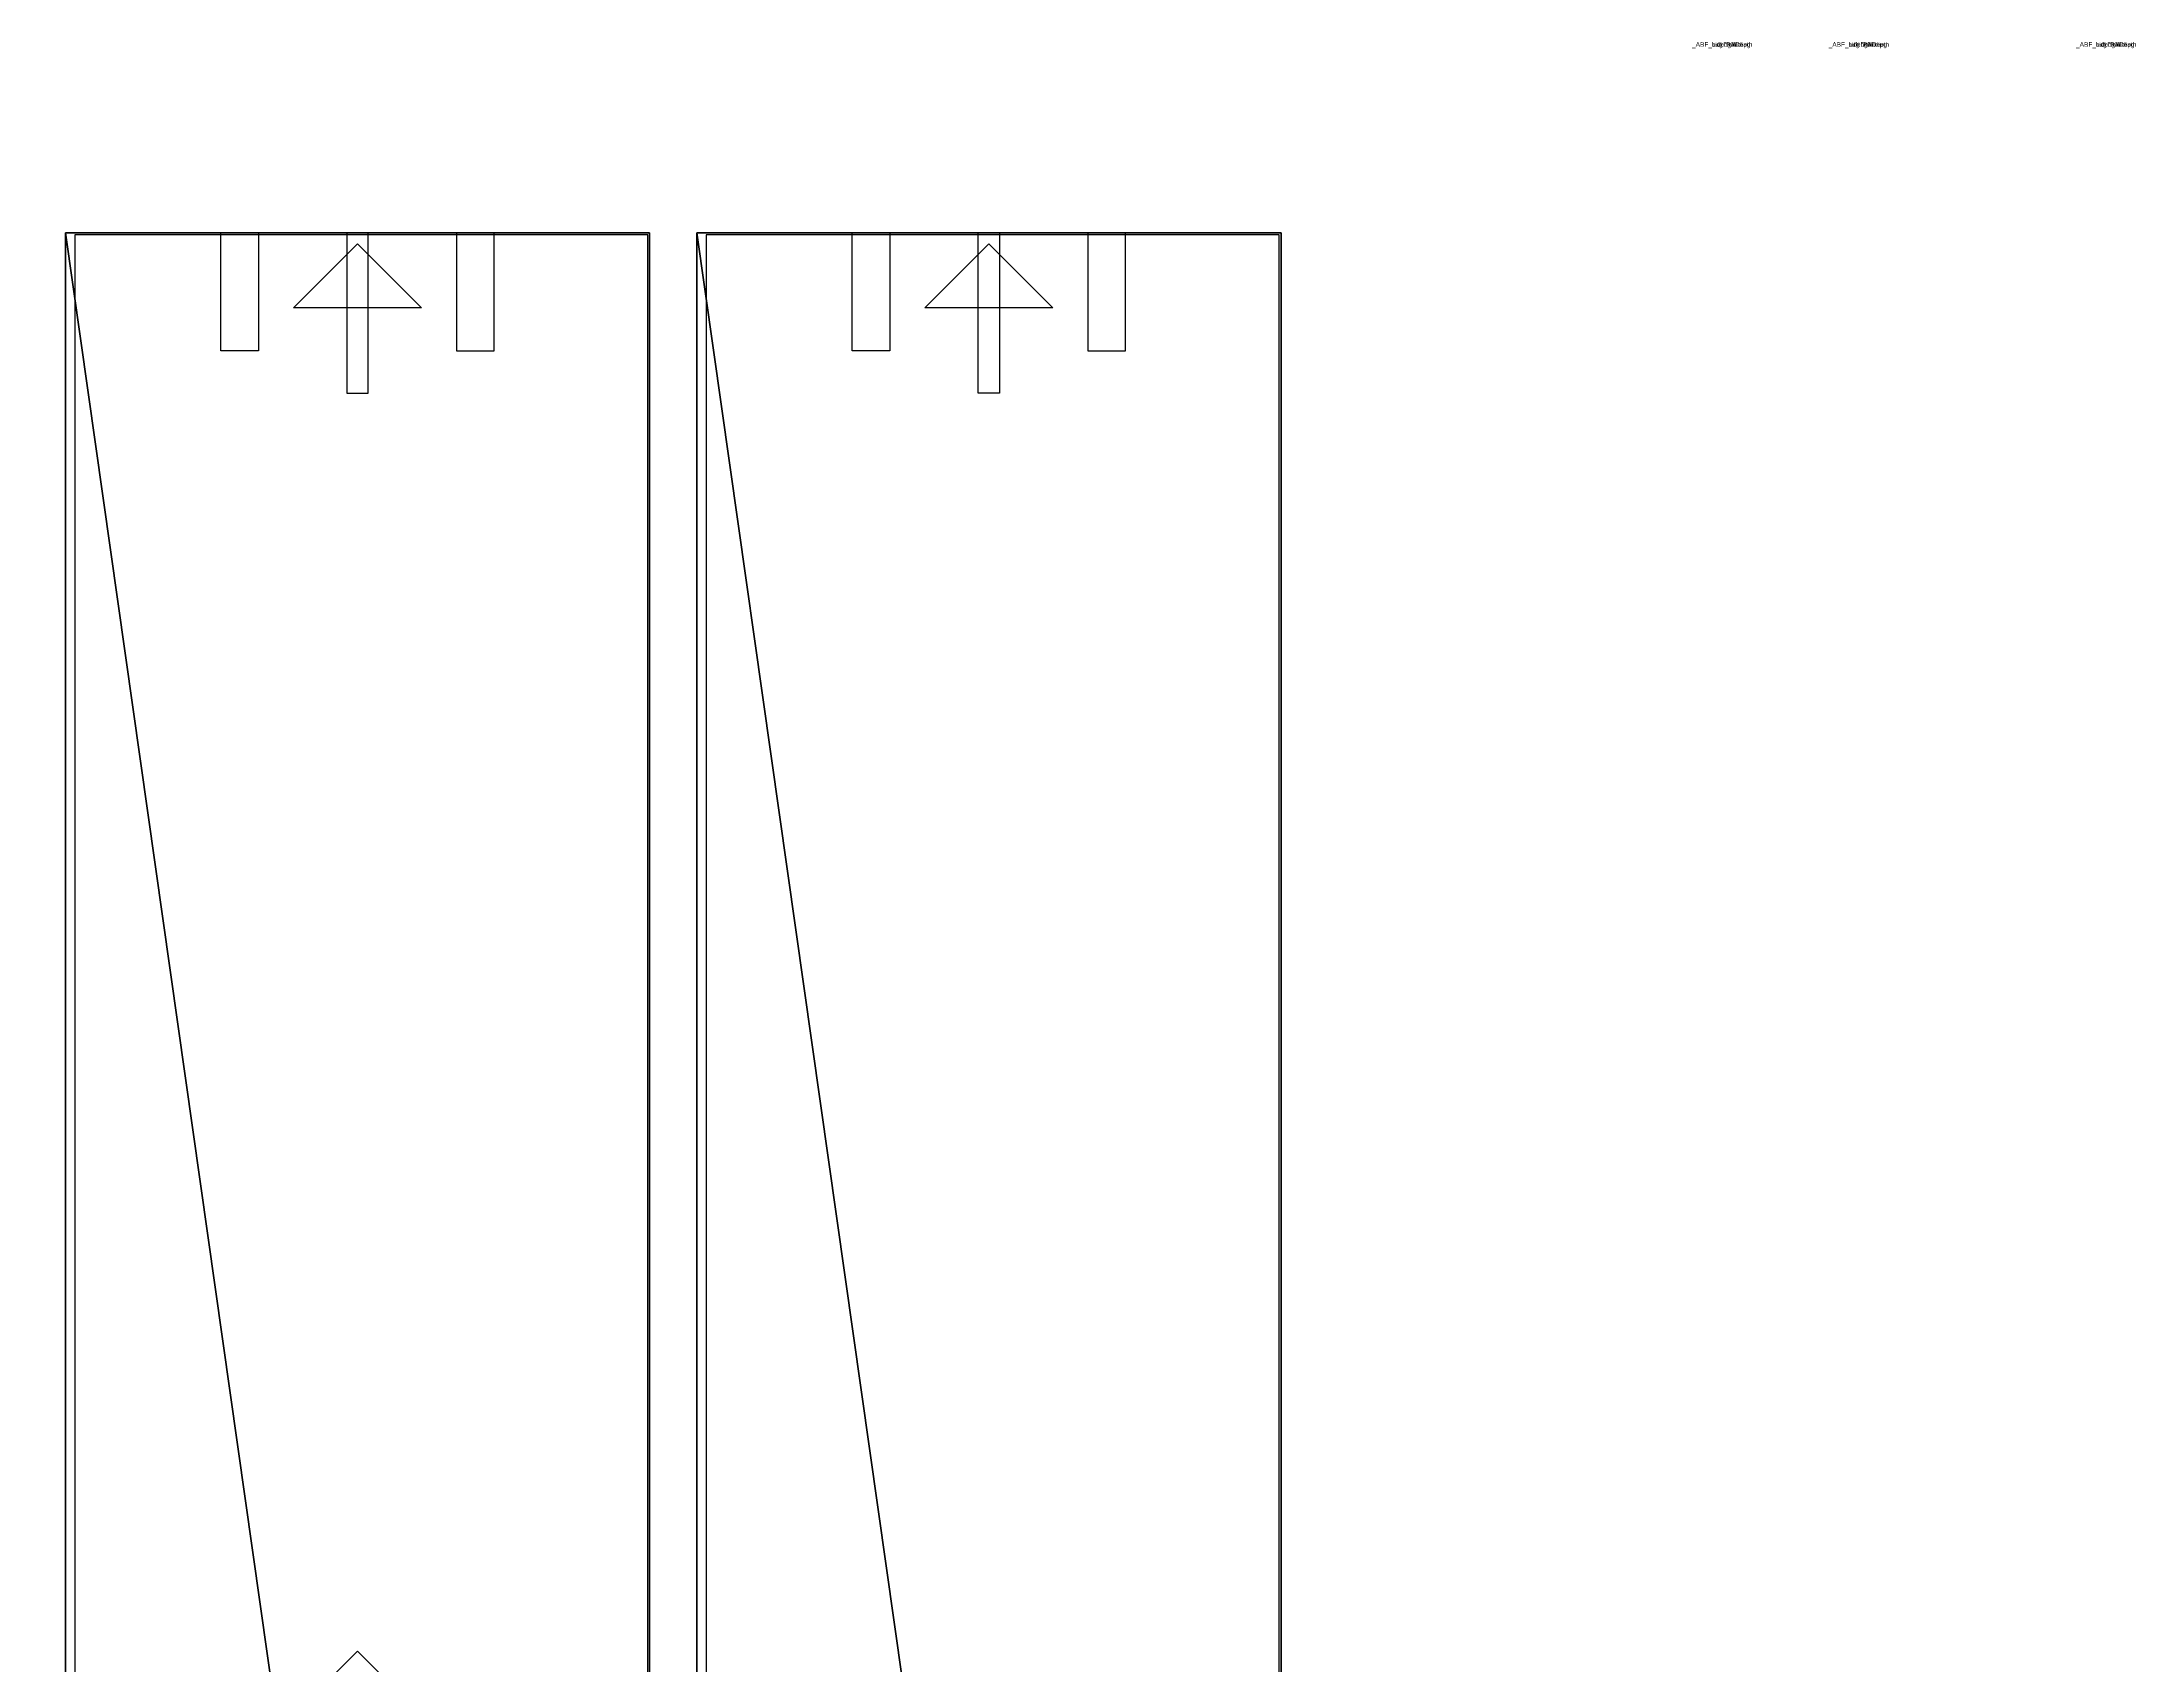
# Model space of a CAD drawing. Header units: millimetres. Extents: x -70178 to 17, y -3145 to 2055.
# Drawn here: x -7915 to -7470.9, y 569.1 to 913.6 of the extents above; entities that cross this region are included whole.
import ezdxf

# ---------------------------------------------------------------- set-up
doc = ezdxf.new("R2010")
doc.units = ezdxf.units.MM
doc.header["$LTSCALE"] = 25.4
doc.layers.get('0').update_dxf_attribs({"true_color": 0xffffff})
for name, color, linetype, true_color in [('ABF_cuttingLines', 34, 'Continuous', 0xaa4400), ('ABF_edgeBanding', 32, 'Continuous', 0xcc6600), ('ABF_Label', 253, 'Continuous', 0x9999cc), ('Dside4.5', 190, 'Continuous', 0x9900ff), ('Dside8', 134, 'Continuous', 0x009987)]:
    doc.layers.add(name, color=color, linetype=linetype, true_color=true_color)

# ---------------------------------------------------------------- blocks, each defined once
blk = doc.blocks.new('Group82#1')
at = {"layer": 'Dside8', "color": 0, "extrusion": (0, -1, 0)}
blk.add_circle((0, -9), 4, dxfattribs=at)
blk = doc.blocks.new('Group83#1')
at = {"layer": 'Dside8', "color": 0}
blk.add_polyline3d([(4, 0, 0), (4, -25, 0), (-4, -25, 0), (-4, 0, 0), (4, 0, 0)], close=True, dxfattribs=at)
blk = doc.blocks.new('Group86#1')
at = {"layer": 'Dside8', "color": 0, "extrusion": (0, -1, 0)}
blk.add_circle((0, -9), 4, dxfattribs=at)
blk = doc.blocks.new('Group87#1')
at = {"layer": 'Dside8', "color": 0}
blk.add_polyline3d([(-4, 0, 0), (-4, -25, 0), (4, -25, 0), (4, 0, 0), (-4, 0, 0)], close=True, dxfattribs=at)
blk = doc.blocks.new('Group88#1')
at = {"layer": 'Dside4.5', "color": 0, "extrusion": (0, 1, 0)}
blk.add_circle((0, -8), 2.25, dxfattribs=at)
blk = doc.blocks.new('Group89#1')
at = {"layer": 'Dside4.5', "color": 0}
blk.add_polyline3d([(2.25, 0, 0), (2.25, -34, 0), (-2.25, -34, 0), (-2.25, 0, 0), (2.25, 0, 0)], close=True, dxfattribs=at)
blk = doc.blocks.new('Group1445#1')
at = {"layer": 'ABF_cuttingLines', "color": 0}
blk.add_polyline3d([(-250.64, 39.9, 0), (-250.64, 912.14, 0), (-372.24, 912.14, 0), (-372.24, 39.9, 0), (-250.64, 39.9, 0)], close=True, dxfattribs=at)
blk = doc.blocks.new('Group1446#1')
at = {"layer": 'ABF_edgeBanding', "color": 0}
blk.add_polyline3d([(-312.24, 910.2, 0), (-298.66, 896.62, 0), (-325.83, 896.62, 0), (-312.24, 910.2, 0)], close=True, dxfattribs=at)
blk = doc.blocks.new('_____#156')
at = {"color": 0}
for p, q in [((-374.24, 912.54), (-374.24, 39.5)), ((-250.24, 912.54), (-374.24, 912.54)), ((-250.24, 912.54, 16), (-374.24, 912.54, 16)), ((-374.24, 912.54, 16), (-374.24, 39.5, 16)), ((-250.24, 912.54), (-374.24, 912.54)), ((-374.24, 912.54), (-374.24, 912.54, 16)), ((-250.24, 912.54, 16), (-374.24, 912.54, 16)), ((-374.24, 912.54), (-374.24, 39.5)), ((-374.24, 912.54, 16), (-374.24, 39.5, 16)), ((-374.24, 912.54), (-374.24, 912.54, 16)), ((-250.24, 39.5), (-250.24, 912.54)), ((-250.24, 39.5, 16), (-250.24, 912.54, 16)), ((-250.24, 39.5), (-250.24, 912.54)), ((-250.24, 912.54), (-250.24, 912.54, 16)), ((-250.24, 39.5, 16), (-250.24, 912.54, 16)), ((-250.24, 912.54), (-250.24, 912.54, 16))]:
    blk.add_line(p, q, dxfattribs=at)
for name, p in [('Group82#1', (-337.24, 912.54, 16)), ('Group83#1', (-337.24, 912.54, 16)), ('Group88#1', (-312.24, 912.54, 16)), ('Group89#1', (-312.24, 912.54, 16)), ('Group86#1', (-287.24, 912.54, 16)), ('Group87#1', (-287.24, 912.54, 16))]:
    blk.add_blockref(name, p, dxfattribs=at)
at = {"layer": 'ABF_cuttingLines', "color": 0}
blk.add_blockref('Group1445#1', (0, 0, 16), dxfattribs=at)
at = {"layer": 'ABF_edgeBanding', "color": 0}
blk.add_blockref('Group1446#1', (0, 0, 16), dxfattribs=at)
at = {"color": 0}
mesh = blk.add_polyface(dxfattribs=at)
corners = [(-374.24, 912.54), (-250.24, 39.5), (-374.24, 39.5), (-250.24, 912.54)]
mesh.append_faces([[corners[k] for k in face] for face in [(0, 1, 2), (1, 0, 3)]], dxfattribs={"vtx0": -1, "color": 0})
at = {"color": 7, "true_color": 0xffffff}
mesh = blk.add_polyface(dxfattribs=at)
corners = [(-250.24, 39.5, 16), (-374.24, 912.54, 16), (-374.24, 39.5, 16), (-250.24, 912.54, 16)]
mesh.append_faces([[corners[k] for k in face] for face in [(0, 1, 2), (1, 0, 3)]], dxfattribs={"vtx0": -1, "color": 7})
at = {"color": 0}
mesh = blk.add_polyface(dxfattribs=at)
corners = [(-374.24, 912.54, 16), (-250.24, 912.54), (-374.24, 912.54), (-250.24, 912.54, 16)]
mesh.append_faces([[corners[k] for k in face] for face in [(0, 1, 2), (1, 0, 3)]], dxfattribs={"vtx0": -1, "color": 0})
mesh = blk.add_polyface(dxfattribs=at)
corners = [(-374.24, 912.54, 16), (-374.24, 39.5), (-374.24, 39.5, 16), (-374.24, 912.54)]
mesh.append_faces([[corners[k] for k in face] for face in [(0, 1, 2), (1, 0, 3)]], dxfattribs={"vtx0": -1, "color": 0})
mesh = blk.add_polyface(dxfattribs=at)
corners = [(-250.24, 912.54), (-250.24, 39.5, 16), (-250.24, 39.5), (-250.24, 912.54, 16)]
mesh.append_faces([[corners[k] for k in face] for face in [(0, 1, 2), (1, 0, 3)]], dxfattribs={"vtx0": -1, "color": 0})
blk = doc.blocks.new('Group92#1')
at = {"layer": 'Dside8', "color": 0, "extrusion": (1, 0, 0)}
blk.add_circle((-9, 0), 4, dxfattribs=at)
blk = doc.blocks.new('Group93#1')
at = {"layer": 'Dside8', "color": 0}
blk.add_polyline3d([(0, 0, -4), (25, 0, -4), (25, 0, 4), (0, 0, 4), (0, 0, -4)], close=True, dxfattribs=at)
blk = doc.blocks.new('Group96#1')
at = {"layer": 'Dside8', "color": 0, "extrusion": (1, 0, 0)}
blk.add_circle((-9, 0), 4, dxfattribs=at)
blk = doc.blocks.new('Group97#1')
at = {"layer": 'Dside8', "color": 0}
blk.add_polyline3d([(0, 0, 4), (25, 0, 4), (25, 0, -4), (0, 0, -4), (0, 0, 4)], close=True, dxfattribs=at)
blk = doc.blocks.new('Group100#1')
blk = doc.blocks.new('Group101#1')
blk = doc.blocks.new('Group104#1')
blk = doc.blocks.new('Group105#1')
blk = doc.blocks.new('Group103#2')
at = {"layer": 'Dside4.5', "color": 0, "extrusion": (-1, 0, 0)}
blk.add_circle((8, 0), 2.25, dxfattribs=at)
blk = doc.blocks.new('Group104#2')
at = {"layer": 'Dside4.5', "color": 0}
blk.add_polyline3d([(0, 0, 2.25), (34, 0, 2.25), (34, 0, -2.25), (0, 0, -2.25), (0, 0, 2.25)], close=True, dxfattribs=at)
blk = doc.blocks.new('Group106#1')
blk = doc.blocks.new('Group107#1')
blk = doc.blocks.new('Group127#1')
blk = doc.blocks.new('Group128#1')
blk = doc.blocks.new('Group1175#1')
at = {"layer": 'ABF_Label', "color": 0}
blk.add_polyline3d([(101.13, 17.78, 0), (118.91, 0, 0), (101.13, -17.78, 0), (101.13, 17.78, 0)], close=True, dxfattribs=at)
blk = doc.blocks.new('Group1447#1')
at = {"layer": 'ABF_cuttingLines', "color": 0}
blk.add_polyline3d([(-372.24, -39.9, 0), (-372.24, -912.14, 0), (-250.64, -912.14, 0), (-250.64, -39.9, 0), (-372.24, -39.9, 0)], close=True, dxfattribs=at)
blk = doc.blocks.new('Group1448#1')
at = {"layer": 'ABF_edgeBanding', "color": 0}
blk.add_polyline3d([(-312.24, -41.84, 0), (-298.66, -55.42, 0), (-325.83, -55.42, 0), (-312.24, -41.84, 0)], close=True, dxfattribs=at)
blk = doc.blocks.new('_____#157')
at = {"color": 0}
for p, q in [((-374.24, -39.5, 16), (-250.24, -39.5, 16)), ((-374.24, -912.54, 16), (-374.24, -39.5, 16)), ((-374.24, -39.5), (-250.24, -39.5)), ((-374.24, -912.54), (-374.24, -39.5)), ((-374.24, -39.5, 16), (-250.24, -39.5, 16)), ((-374.24, -39.5), (-250.24, -39.5)), ((-374.24, -39.5, 16), (-374.24, -39.5)), ((-374.24, -912.54, 16), (-374.24, -39.5, 16)), ((-374.24, -39.5, 16), (-374.24, -39.5)), ((-374.24, -912.54), (-374.24, -39.5)), ((-250.24, -39.5, 16), (-250.24, -912.54, 16)), ((-250.24, -39.5), (-250.24, -912.54)), ((-250.24, -39.5, 16), (-250.24, -39.5)), ((-250.24, -39.5, 16), (-250.24, -912.54, 16)), ((-250.24, -39.5), (-250.24, -912.54)), ((-250.24, -39.5, 16), (-250.24, -39.5))]:
    blk.add_line(p, q, dxfattribs=at)
at = {"color": 0, "extrusion": (-1, 6.12323e-17, 0)}
ref = blk.add_blockref('Group92#1', (39.5, 16, 337.24), dxfattribs=at)
ref.add_attrib('Skp_GroupInstanceName', '_ABF_sideDrill', (0, 0), dxfattribs={"height": 1})
ref = blk.add_blockref('Group93#1', (39.5, 16, 337.24), dxfattribs=at)
ref.add_attrib('Skp_GroupInstanceName', '_ABF_sideDrillDepth', (0, 0), dxfattribs={"height": 1})
ref = blk.add_blockref('Group100#1', (912.54, 16, 337.24), dxfattribs=at)
ref.add_attrib('Skp_GroupInstanceName', '_ABF_sideDrill', (0, 0), dxfattribs={"height": 1})
ref = blk.add_blockref('Group101#1', (912.54, 16, 337.24), dxfattribs=at)
ref.add_attrib('Skp_GroupInstanceName', '_ABF_sideDrillDepth', (0, 0), dxfattribs={"height": 1})
ref = blk.add_blockref('Group103#2', (39.5, 16, 312.24), dxfattribs=at)
ref.add_attrib('Skp_GroupInstanceName', '_ABF_sideDrill', (0, 0), dxfattribs={"height": 1})
ref = blk.add_blockref('Group104#2', (39.5, 16, 312.24), dxfattribs=at)
ref.add_attrib('Skp_GroupInstanceName', '_ABF_sideDrillDepth', (0, 0), dxfattribs={"height": 1})
ref = blk.add_blockref('Group106#1', (912.54, 16, 312.24), dxfattribs=at)
ref.add_attrib('Skp_GroupInstanceName', '_ABF_sideDrill', (0, 0), dxfattribs={"height": 1})
ref = blk.add_blockref('Group107#1', (912.54, 16, 312.24), dxfattribs=at)
ref.add_attrib('Skp_GroupInstanceName', '_ABF_sideDrillDepth', (0, 0), dxfattribs={"height": 1})
ref = blk.add_blockref('Group96#1', (39.5, 16, 287.24), dxfattribs=at)
ref.add_attrib('Skp_GroupInstanceName', '_ABF_sideDrill', (0, 0), dxfattribs={"height": 1})
ref = blk.add_blockref('Group97#1', (39.5, 16, 287.24), dxfattribs=at)
ref.add_attrib('Skp_GroupInstanceName', '_ABF_sideDrillDepth', (0, 0), dxfattribs={"height": 1})
ref = blk.add_blockref('Group104#1', (912.54, 16, 287.24), dxfattribs=at)
ref.add_attrib('Skp_GroupInstanceName', '_ABF_sideDrill', (0, 0), dxfattribs={"height": 1})
ref = blk.add_blockref('Group105#1', (912.54, 16, 287.24), dxfattribs=at)
ref.add_attrib('Skp_GroupInstanceName', '_ABF_sideDrillDepth', (0, 0), dxfattribs={"height": 1})
at = {"color": 0, "extrusion": (0, 0, -1)}
ref = blk.add_blockref('Group128#1', (250.24, -476.02, -16), dxfattribs=dict(at, rotation=180))
ref.add_attrib('Skp_GroupInstanceName', '_ABF_sideDrillDepth', (0, 0), dxfattribs={"height": 1})
ref = blk.add_blockref('Group127#1', (250.24, -476.02, -16), dxfattribs=dict(at, rotation=180))
ref.add_attrib('Skp_GroupInstanceName', '_ABF_sideDrill', (0, 0), dxfattribs={"height": 1})
at = {"layer": 'ABF_cuttingLines', "color": 0}
ref = blk.add_blockref('Group1447#1', (0, 0, 16), dxfattribs=at)
ref.add_attrib('Skp_GroupInstanceName', '_ABF_cuttingLines', (0, 0), dxfattribs={"layer": '0', "height": 1})
at = {"layer": 'ABF_edgeBanding', "color": 0}
ref = blk.add_blockref('Group1448#1', (0, 0, 16), dxfattribs=at)
ref.add_attrib('Skp_GroupInstanceName', '_ABF_edgeBanding', (0, 0), dxfattribs={"layer": '0', "height": 1})
at = {"layer": 'ABF_Label', "color": 0}
ref = blk.add_blockref('Group1175#1', (-312.24, -476.02, 16), dxfattribs=dict(at, xscale=1.140003036489778, yscale=1.140003036489778, rotation=90))
ref.add_attrib('Skp_GroupInstanceName', '_ABF_Label', (0, 0), dxfattribs={"layer": '0', "height": 1})
at = {"color": 7, "true_color": 0xffffff}
mesh = blk.add_polyface(dxfattribs=at)
corners = [(-250.24, -912.54, 16), (-374.24, -39.5, 16), (-374.24, -912.54, 16), (-250.24, -39.5, 16)]
mesh.append_faces([[corners[k] for k in face] for face in [(0, 1, 2), (1, 0, 3)]], dxfattribs={"vtx0": -1, "color": 7})
at = {"color": 0}
mesh = blk.add_polyface(dxfattribs=at)
corners = [(-374.24, -39.5), (-250.24, -912.54), (-374.24, -912.54), (-250.24, -39.5)]
mesh.append_faces([[corners[k] for k in face] for face in [(0, 1, 2), (1, 0, 3)]], dxfattribs={"vtx0": -1, "color": 0})
mesh = blk.add_polyface(dxfattribs=at)
corners = [(-374.24, -39.5, 16), (-250.24, -39.5), (-374.24, -39.5), (-250.24, -39.5, 16)]
mesh.append_faces([[corners[k] for k in face] for face in [(0, 1, 2), (1, 0, 3)]], dxfattribs={"vtx0": -1, "color": 0})
mesh = blk.add_polyface(dxfattribs=at)
corners = [(-374.24, -39.5, 16), (-374.24, -912.54), (-374.24, -912.54, 16), (-374.24, -39.5)]
mesh.append_faces([[corners[k] for k in face] for face in [(0, 1, 2), (1, 0, 3)]], dxfattribs={"vtx0": -1, "color": 0})
mesh = blk.add_polyface(dxfattribs=at)
corners = [(-250.24, -39.5), (-250.24, -912.54, 16), (-250.24, -912.54), (-250.24, -39.5, 16)]
mesh.append_faces([[corners[k] for k in face] for face in [(0, 1, 2), (1, 0, 3)]], dxfattribs={"vtx0": -1, "color": 0})
blk = doc.blocks.new('Group1121#1')
blk = doc.blocks.new('Group1449#1')
blk = doc.blocks.new('Group1450#1')
blk = doc.blocks.new('_____#158')
at = {"color": 0, "extrusion": (-1, 6.12323e-17, 0)}
ref = blk.add_blockref('Group92#1', (39.5, 16, 523.74), dxfattribs=at)
ref.add_attrib('Skp_GroupInstanceName', '_ABF_sideDrill', (0, 0), dxfattribs={"height": 1})
ref = blk.add_blockref('Group93#1', (39.5, 16, 523.74), dxfattribs=at)
ref.add_attrib('Skp_GroupInstanceName', '_ABF_sideDrillDepth', (0, 0), dxfattribs={"height": 1})
ref = blk.add_blockref('Group100#1', (912.54, 16, 523.74), dxfattribs=at)
ref.add_attrib('Skp_GroupInstanceName', '_ABF_sideDrill', (0, 0), dxfattribs={"height": 1})
ref = blk.add_blockref('Group101#1', (912.54, 16, 523.74), dxfattribs=at)
ref.add_attrib('Skp_GroupInstanceName', '_ABF_sideDrillDepth', (0, 0), dxfattribs={"height": 1})
ref = blk.add_blockref('Group103#2', (39.5, 16, 498.74), dxfattribs=at)
ref.add_attrib('Skp_GroupInstanceName', '_ABF_sideDrill', (0, 0), dxfattribs={"height": 1})
ref = blk.add_blockref('Group104#2', (39.5, 16, 498.74), dxfattribs=at)
ref.add_attrib('Skp_GroupInstanceName', '_ABF_sideDrillDepth', (0, 0), dxfattribs={"height": 1})
ref = blk.add_blockref('Group106#1', (912.54, 16, 498.74), dxfattribs=at)
ref.add_attrib('Skp_GroupInstanceName', '_ABF_sideDrill', (0, 0), dxfattribs={"height": 1})
ref = blk.add_blockref('Group107#1', (912.54, 16, 498.74), dxfattribs=at)
ref.add_attrib('Skp_GroupInstanceName', '_ABF_sideDrillDepth', (0, 0), dxfattribs={"height": 1})
ref = blk.add_blockref('Group96#1', (39.5, 16, 473.74), dxfattribs=at)
ref.add_attrib('Skp_GroupInstanceName', '_ABF_sideDrill', (0, 0), dxfattribs={"height": 1})
ref = blk.add_blockref('Group97#1', (39.5, 16, 473.74), dxfattribs=at)
ref.add_attrib('Skp_GroupInstanceName', '_ABF_sideDrillDepth', (0, 0), dxfattribs={"height": 1})
ref = blk.add_blockref('Group104#1', (912.54, 16, 473.74), dxfattribs=at)
ref.add_attrib('Skp_GroupInstanceName', '_ABF_sideDrill', (0, 0), dxfattribs={"height": 1})
ref = blk.add_blockref('Group105#1', (912.54, 16, 473.74), dxfattribs=at)
ref.add_attrib('Skp_GroupInstanceName', '_ABF_sideDrillDepth', (0, 0), dxfattribs={"height": 1})
at = {"color": 0, "extrusion": (0, 0, -1)}
ref = blk.add_blockref('Group128#1', (436.74, -476.02, -16), dxfattribs=dict(at, rotation=180))
ref.add_attrib('Skp_GroupInstanceName', '_ABF_sideDrillDepth', (0, 0), dxfattribs={"height": 1})
ref = blk.add_blockref('Group127#1', (436.74, -476.02, -16), dxfattribs=dict(at, rotation=180))
ref.add_attrib('Skp_GroupInstanceName', '_ABF_sideDrill', (0, 0), dxfattribs={"height": 1})
at = {"layer": 'ABF_cuttingLines', "color": 0}
ref = blk.add_blockref('Group1449#1', (0, 0, 16), dxfattribs=at)
ref.add_attrib('Skp_GroupInstanceName', '_ABF_cuttingLines', (0, 0), dxfattribs={"layer": '0', "height": 1})
at = {"layer": 'ABF_edgeBanding', "color": 0}
ref = blk.add_blockref('Group1450#1', (0, 0, 16), dxfattribs=at)
ref.add_attrib('Skp_GroupInstanceName', '_ABF_edgeBanding', (0, 0), dxfattribs={"layer": '0', "height": 1})
at = {"layer": 'ABF_Label', "color": 0}
ref = blk.add_blockref('Group1121#1', (-498.74, -476.02, 16), dxfattribs=dict(at, xscale=1.140003036489778, yscale=1.140003036489778, rotation=90))
ref.add_attrib('Skp_GroupInstanceName', '_ABF_Label', (0, 0), dxfattribs={"layer": '0', "height": 1})
blk = doc.blocks.new('Group1133#1')
blk = doc.blocks.new('Group1453#1')
blk = doc.blocks.new('Group1454#1')
blk = doc.blocks.new('_____#160')
at = {"color": 0, "extrusion": (-1, 6.12323e-17, 0)}
ref = blk.add_blockref('Group92#1', (39.5, 16, 710.24), dxfattribs=at)
ref.add_attrib('Skp_GroupInstanceName', '_ABF_sideDrill', (0, 0), dxfattribs={"height": 1})
ref = blk.add_blockref('Group93#1', (39.5, 16, 710.24), dxfattribs=at)
ref.add_attrib('Skp_GroupInstanceName', '_ABF_sideDrillDepth', (0, 0), dxfattribs={"height": 1})
ref = blk.add_blockref('Group100#1', (912.54, 16, 710.24), dxfattribs=at)
ref.add_attrib('Skp_GroupInstanceName', '_ABF_sideDrill', (0, 0), dxfattribs={"height": 1})
ref = blk.add_blockref('Group101#1', (912.54, 16, 710.24), dxfattribs=at)
ref.add_attrib('Skp_GroupInstanceName', '_ABF_sideDrillDepth', (0, 0), dxfattribs={"height": 1})
ref = blk.add_blockref('Group103#2', (39.5, 16, 685.24), dxfattribs=at)
ref.add_attrib('Skp_GroupInstanceName', '_ABF_sideDrill', (0, 0), dxfattribs={"height": 1})
ref = blk.add_blockref('Group104#2', (39.5, 16, 685.24), dxfattribs=at)
ref.add_attrib('Skp_GroupInstanceName', '_ABF_sideDrillDepth', (0, 0), dxfattribs={"height": 1})
ref = blk.add_blockref('Group106#1', (912.54, 16, 685.24), dxfattribs=at)
ref.add_attrib('Skp_GroupInstanceName', '_ABF_sideDrill', (0, 0), dxfattribs={"height": 1})
ref = blk.add_blockref('Group107#1', (912.54, 16, 685.24), dxfattribs=at)
ref.add_attrib('Skp_GroupInstanceName', '_ABF_sideDrillDepth', (0, 0), dxfattribs={"height": 1})
ref = blk.add_blockref('Group96#1', (39.5, 16, 660.24), dxfattribs=at)
ref.add_attrib('Skp_GroupInstanceName', '_ABF_sideDrill', (0, 0), dxfattribs={"height": 1})
ref = blk.add_blockref('Group97#1', (39.5, 16, 660.24), dxfattribs=at)
ref.add_attrib('Skp_GroupInstanceName', '_ABF_sideDrillDepth', (0, 0), dxfattribs={"height": 1})
ref = blk.add_blockref('Group104#1', (912.54, 16, 660.24), dxfattribs=at)
ref.add_attrib('Skp_GroupInstanceName', '_ABF_sideDrill', (0, 0), dxfattribs={"height": 1})
ref = blk.add_blockref('Group105#1', (912.54, 16, 660.24), dxfattribs=at)
ref.add_attrib('Skp_GroupInstanceName', '_ABF_sideDrillDepth', (0, 0), dxfattribs={"height": 1})
at = {"color": 0, "extrusion": (0, 0, -1)}
ref = blk.add_blockref('Group128#1', (623.24, -476.02, -16), dxfattribs=dict(at, rotation=180))
ref.add_attrib('Skp_GroupInstanceName', '_ABF_sideDrillDepth', (0, 0), dxfattribs={"height": 1})
ref = blk.add_blockref('Group127#1', (623.24, -476.02, -16), dxfattribs=dict(at, rotation=180))
ref.add_attrib('Skp_GroupInstanceName', '_ABF_sideDrill', (0, 0), dxfattribs={"height": 1})
at = {"layer": 'ABF_cuttingLines', "color": 0}
ref = blk.add_blockref('Group1453#1', (0, 0, 16), dxfattribs=at)
ref.add_attrib('Skp_GroupInstanceName', '_ABF_cuttingLines', (0, 0), dxfattribs={"layer": '0', "height": 1})
at = {"layer": 'ABF_edgeBanding', "color": 0}
ref = blk.add_blockref('Group1454#1', (0, 0, 16), dxfattribs=at)
ref.add_attrib('Skp_GroupInstanceName', '_ABF_edgeBanding', (0, 0), dxfattribs={"layer": '0', "height": 1})
at = {"layer": 'ABF_Label', "color": 0}
ref = blk.add_blockref('Group1133#1', (-685.24, -476.02, 16), dxfattribs=dict(at, xscale=1.140003036489778, yscale=1.140003036489778, rotation=90))
ref.add_attrib('Skp_GroupInstanceName', '_ABF_Label', (0, 0), dxfattribs={"layer": '0', "height": 1})
blk = doc.blocks.new('_48501___EGGER_W_1000_ST9___2800207018__THICKNESS_16')
at = {"color": 0}
for name, p in [('_____#160', (-7564.76, 912.54)), ('_____#158', (-7483.26, 912.54)), ('_____#157', (-7535.76, 912.54)), ('_____#156', (-7401.76, -39.5))]:
    blk.add_blockref(name, p, dxfattribs=at)

msp = doc.modelspace()

# ---------------------------------------------------------------- block references
at = {"color": 0}
msp.add_blockref('_48501___EGGER_W_1000_ST9___2800207018__THICKNESS_16', (0, 0), dxfattribs=at)

doc.saveas('drawing.dxf')
